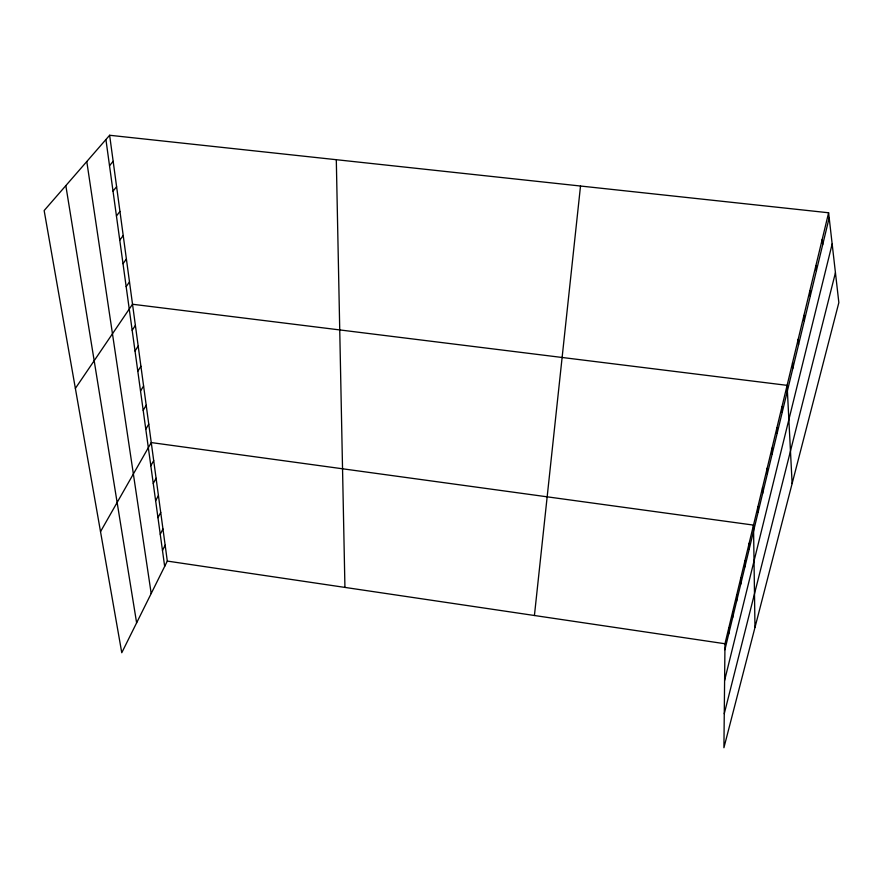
<?xml version="1.0" encoding="UTF-8"?>
<svg xmlns="http://www.w3.org/2000/svg" width="883" height="883" viewBox="0 0 883 883"><rect width="100%" height="100%" fill="white"/><g stroke="black" fill="none" stroke-linecap="round" stroke-linejoin="round"><path stroke-width="1.32" d="M736.654 601.113L736.654 595.164M732.647 617.681L732.669 611.72M728.74 633.884L728.784 627.912M828.607 212.77L724.976 643.751L723.917 747.735L838.85 302.604L828.607 212.77L109.635 135.265L44.15 210.562L121.777 652.736L167.306 561.08L109.635 135.265M534.425 615.506L580.517 186.026M724.91 649.745L829.181 217.825M724.601 680.451L832.161 243.951M724.259 713.718L835.439 272.715M162.483 550.484L165.154 545.197M160.253 534.248L162.958 528.994M157.969 517.681L160.717 512.438M155.64 500.738L158.432 495.529M153.256 483.442L156.092 478.255M150.827 465.76L153.697 460.606M100.519 531.643L151.258 442.571L753.508 525.098L754.976 627.427M145.794 429.215L148.752 424.127M143.189 410.33L146.203 405.275M140.529 391.003L143.587 385.992M137.814 371.224L140.916 366.257M135.022 350.993L138.178 346.07M132.174 330.275L135.386 325.408M75.375 388.399L132.516 304.249L787.106 385.352L792.128 483.564M126.17 286.655L129.492 281.909M123.013 263.697L126.39 259.017M119.768 240.132L123.212 235.529M116.446 215.971L119.945 211.434M113.024 191.158L116.6 186.71M109.525 165.695L113.156 161.335M167.306 561.08L724.976 643.751M65.828 185.629L136.622 622.846M86.788 161.534L151.192 593.519M105.916 139.536L164.668 566.389M822.172 239.525L822.702 244.668M815.914 265.529L816.4 270.761M809.843 290.816L810.274 296.136M803.927 315.408L804.325 320.805M798.166 339.348L798.53 344.811M792.559 362.659L792.879 368.178M781.941 406.809L782.195 412.449M776.908 427.747L777.128 433.421M771.996 448.167L772.195 453.895M767.206 468.1L767.371 473.862M762.526 487.548L762.669 493.343M757.967 506.544L758.078 512.372M336.302 159.702L344.933 587.416M749.148 543.222L749.203 549.105M744.888 560.926L744.921 566.842M740.727 578.244L740.738 584.171"/></g></svg>
